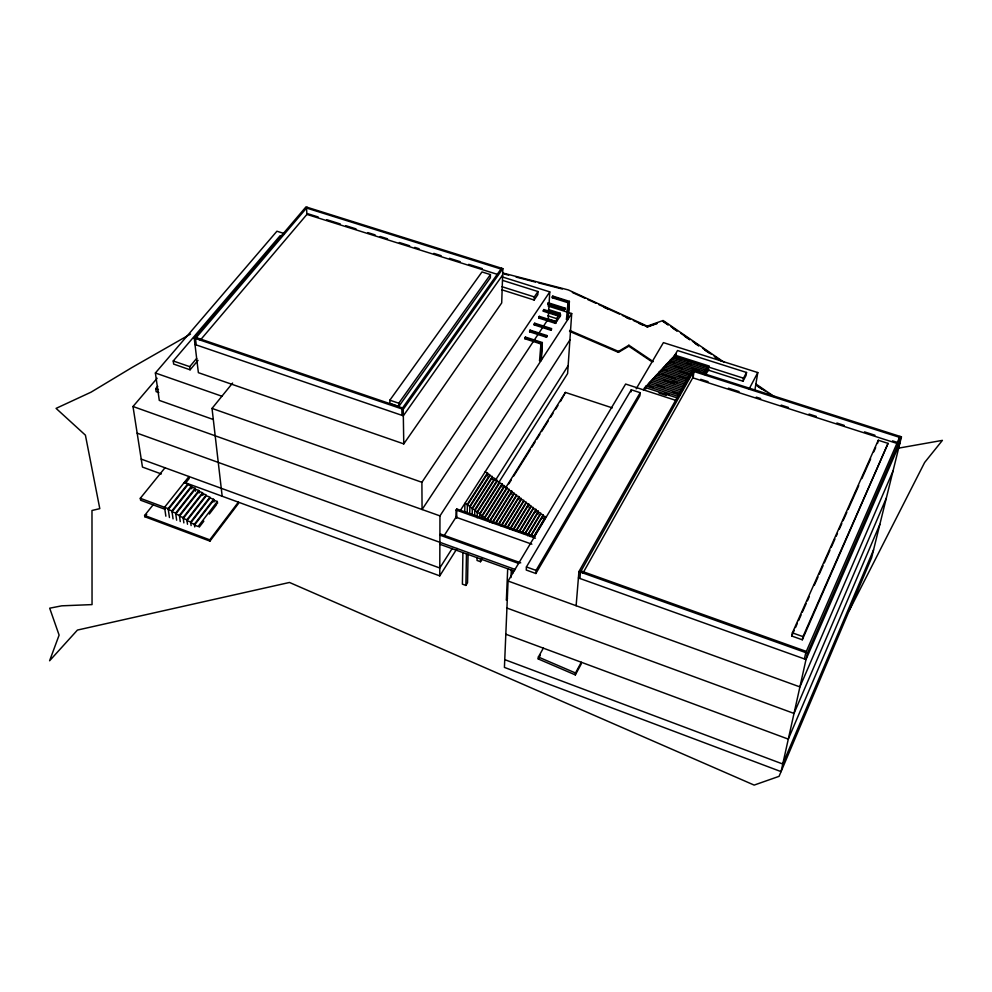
<?xml version="1.0" encoding="UTF-8"?>
<svg xmlns="http://www.w3.org/2000/svg" width="992" height="992" viewBox="0 0 992 992"><rect width="100%" height="100%" fill="white"/><g stroke="black" fill="none" stroke-linecap="round" stroke-linejoin="round"><path stroke-width="1.49" d="M184.5 482.447L439.766 575.868L439.964 515.89L571.702 313.534L548.08 306.032M534.663 536.573L456.766 508.983L456.097 510.012L456.01 517.204L531.873 544.186M456.642 518.134L456.766 508.983M462.904 552.581L462.396 584.139L465.893 585.416L467.53 582.763L468.075 554.206M464.752 512.38L464.913 503.353L467.393 504.234L467.232 513.248M465.893 585.416L466.463 553.871M469.7 514.476L469.861 506.094L489.912 474.709L487.456 473.866L467.381 505.213L469.861 506.094M472.18 515.356L472.328 507.954L492.342 476.544L489.887 475.689L469.848 507.073L472.328 507.954M474.66 515.828L474.796 509.801L494.772 478.367L492.317 477.524L472.316 508.921L474.796 509.801M477.127 517.787L477.264 511.661L497.19 480.202L494.735 479.347L474.784 510.781L477.264 511.661M477.115 557.442L477.04 560.455L480.5 561.708L482.112 559.104M479.62 517.96L479.731 513.509L499.621 482.025L497.166 481.182L477.239 512.628L479.731 513.509M480.5 561.708L480.587 558.694M482.124 518.382L482.199 515.369L502.039 483.86L499.584 483.005L479.706 514.488L482.199 515.369M490.432 274.598L490.346 277.797L398.834 406.435L389.918 403.397L389.844 400.185L481.988 271.944L490.432 274.598L398.772 403.223L398.834 406.435M487.407 475.887L487.494 472.886L485.038 472.031M492.255 479.508L492.342 476.544M502.845 268.634L501.704 302.932L403.769 443.895L198.375 372.67L194.209 338.036L305.982 206.906L502.845 268.634L403.223 409.374L403.769 443.895M501.927 486.886L502.039 483.86M507.693 568.751L506.379 600.234L507.433 598.436M511.612 494.09L511.736 491.164L509.268 490.308L489.564 521.891M676.321 400.545L625.63 384.04L508.065 581.027L504.42 667.405L781.064 771.627L807.414 653.195L901.443 436.852L692.726 370.053L578.931 571.566L576.129 605.715M510.967 577.542L511.302 570.053M512.653 573.339L512.79 570.338M542.326 342.538L541.83 344.236L524.929 338.768L524.979 337.751L525.425 337.082L542.326 342.538L541.372 360.133M525.425 337.082L524.929 338.768M518.853 499.571L518.99 496.645L516.534 495.789L499.298 523.64M529.592 331.812L530.075 330.113L546.927 335.544L546.865 336.561L546.431 337.23L529.592 331.812L530.075 330.113M501.803 289.776L534.155 300.03L534.316 296.93L537.974 291.536L502.708 280.414M534.204 324.892L534.7 323.218L551.49 328.6L551.428 329.617L550.994 330.286L534.204 324.892L534.7 323.218M537.974 291.536L537.813 294.636L534.155 300.03M528.513 506.949L528.662 503.936L526.194 503.08L510.669 528.476M538.78 318.035L539.276 316.361L556.016 321.706L555.954 322.722L555.52 323.38L538.78 318.035L539.276 316.361M526.417 566.94L526.256 570.04L535.866 573.5L639.877 395.808L640.212 392.696L631.284 389.794L526.417 566.94L536.052 570.4L535.866 573.5M542.264 343.567L540.814 360.976L539.561 360.567L541 343.158L540.677 349.172M548.415 309.516L560.182 313.261L560.009 316.535L543.331 311.228L543.814 309.554L560.505 314.861L560.443 315.89L556.462 321.644L547.634 318.829M543.814 309.554L543.331 311.228M535.742 512.442L535.916 509.404L533.448 508.536L519.56 531.452M547.844 304.482L548.328 302.808L564.956 308.078L564.894 309.095L564.473 309.752L547.844 304.482L548.328 302.808M546.431 337.23L546.927 335.544M549.766 291.884L548.229 319.015L422.071 509.516L421.898 482.286L549.766 291.884L502.783 277.09M538.16 514.067L538.321 511.227L535.854 510.359L522.003 533.299M569.383 301.345L568.9 303.006L552.321 297.774L552.383 296.757L552.804 296.112L569.383 301.345L568.218 318.891M552.321 297.774L552.804 296.112M550.994 330.286L551.49 328.6M542.922 518.655L543.145 514.86L540.677 513.992L527.645 535.692M555.52 323.38L556.016 321.706M556.462 321.644L556.648 318.63L560.182 313.261M575.335 674.907L575.509 672.985L581.3 662.247L581.126 664.169L575.335 674.907L538.234 658.948L538.358 657.026L543.331 648.148M564.473 309.752L564.956 308.078M569.321 302.362L567.697 319.697L566.457 319.3L568.069 301.965M567.374 312.492L567.87 304.978M612.287 407.886L565.403 392.423L560.406 401.524M571.702 313.534L567.61 373.55L498.331 483.191M579.911 578.472L580.444 572.099L694.102 370.5L693.259 376.898L582.936 573.103M569.544 331.353L618.438 352.358L618.524 351.404L628.891 345.241L653.269 361.634M618.438 352.358L628.804 346.183L628.891 345.241M631.073 391.865L631.284 389.794M724.148 362.278L663.09 320.49L647.23 326.145L647.119 327.087L657.212 323.491M645.78 389.062L646.114 385.987L677.524 396.192M658.576 375.162L658.911 372.26L686.724 381.213M666.041 367.102L666.376 364.25L692.466 372.608M669.712 363.097L670.046 360.319L704.667 371.38L704.283 374.17M675.837 355.83L676.085 353.846L674.758 356.128M705.176 374.778L705.82 370.053L671.262 359.017L669.922 361.311L674.25 362.7M671.138 360.009L672.477 357.715L706.986 368.726L706.292 373.686L708.871 369.061M707.581 371.38L708.139 367.4L673.68 356.413L672.353 358.707M707.73 369.942L743.008 381.201L743.492 378.188L746.542 372.471L677.524 350.536L674.287 356.128L743.492 378.188M746.542 372.471L746.058 375.484L743.008 381.201M754.887 390.141L757.789 372.558L663.412 342.624L636.182 388.802M791.715 636.008L792.372 632.859L878.28 440.25L888.051 443.387L802.305 639.778L791.715 636.008L794.22 630.391M802.305 639.778L802.987 636.628L888.051 443.387M804.413 658.924L805.802 652.624L899.98 436.381M877.536 443.436L878.28 440.25M898.616 441.18L899.558 437.348L693.594 371.405L692.738 377.803L897.983 443.734M901.443 436.852L871.621 557.715L779.067 776.339L754.156 785.094L289.49 582.465L77.426 630.069L49.6 660.771L59.111 635.116L49.687 608.195L61.74 605.827L92.045 604.599L91.983 510.483L99.795 508.648L85.411 435.166L56.073 408.382L91.028 392.175L131.713 367.672L190.501 334.081M873.555 549.89L782.762 764.014L504.742 659.63M879.854 524.371L788.293 739.127L505.821 634.223M886.327 498.108L794.009 713.434L506.924 608.034M892.998 471.076L799.912 686.91L508.065 581.027M899.868 443.226L806.012 659.494L578.41 577.939M795.472 627.576L797.345 623.36M798.597 620.546L801.102 614.928M802.354 612.114L806.124 603.682M807.376 600.867L809.249 596.651M814.258 585.404L818.016 576.972M819.28 574.157L823.038 565.725M824.29 562.91L829.92 550.262M831.172 547.46L834.942 539.016M836.194 536.213L837.446 533.398M839.319 529.182L841.824 523.553M843.076 520.75L846.846 512.318M848.098 509.504L858.737 485.609M861.874 478.578L870.641 458.899M873.778 451.868L875.663 447.652M849.226 610.638L924.631 462.483L942.4 440.374L898.343 448.186M749.158 388.901L757.789 372.558M703.365 373.711L704.667 371.38M704.531 372.372L705.82 370.053M705.684 371.045L706.986 368.726M706.85 369.718L708.139 367.4M707.99 368.404L709.28 366.085L674.882 355.124L673.556 357.418M538.234 658.948L540.367 655.142M665.024 366.581L666.376 364.25M666.252 365.254L667.604 362.936L692.205 370.81M667.48 363.94L668.831 361.621L703.502 372.719M668.707 362.626L670.046 360.319M653.74 378.708L655.117 376.328L684.53 385.826M655.005 377.332L656.394 374.964L685.757 384.437M656.27 375.98L657.659 373.612L685.509 382.59M657.535 374.616L658.911 372.26M658.8 373.265L660.164 370.909L687.927 379.849M660.052 371.913L661.416 369.57L689.13 378.485M661.304 370.574L662.668 368.23L690.333 377.121M663.784 367.908L665.148 365.577L691.275 373.959M643.386 389.819L644.8 387.388L677.71 398.09M644.701 388.418L646.114 385.987M647.305 385.615L648.706 383.21L680.028 393.353M648.594 384.226L649.996 381.821L681.268 391.952M649.884 382.838L651.285 380.432L682.496 390.538M651.174 381.449L652.575 379.068L682.31 388.678M652.463 380.072L653.852 377.692L683.314 387.215M536.052 570.4L640.212 392.696M530.137 536.573L543.145 514.86M530.856 536.25L543.095 515.815L545.563 516.683L533.349 537.131M534.056 536.808L545.501 517.638M527.694 534.738L540.739 513.038L538.272 512.182L525.214 533.857M524.495 534.18L538.321 511.227M522.04 532.344L535.916 509.404M516.386 529.939L531.08 505.759L528.612 504.891L513.112 530.323M516.336 530.894L531.03 506.714L533.498 507.582L518.828 531.774M513.162 529.368L528.662 503.936M509.925 528.786L526.244 502.113L523.776 501.258L507.445 527.905M504.99 526.058L521.37 499.435L523.826 500.29L507.482 526.95M501.01 525.785L518.99 496.645M501.754 525.487L518.952 497.612L521.408 498.468L504.246 526.368M498.554 523.937L516.572 494.822L514.116 493.954L496.062 523.057M495.306 523.354L514.154 492.987L511.686 492.131L492.813 522.474M492.057 522.772L511.736 491.164M508.859 483.823L511.314 479.892M513.769 475.974L530.137 449.847M531.774 447.243L535.048 442.01M536.684 439.406L539.946 434.174M541.582 431.57L548.13 421.116M550.585 417.198L553.04 413.28M555.495 409.361L557.95 405.443M505.635 487.791L565.403 392.423M439.766 575.868L457.089 548.452M452.216 548.415L439.791 567.994L141.224 459.11M495.281 480.525L568.156 365.651M443.87 536.102L456.667 516.175M459.879 511.19L569.904 339.934M467.393 504.234L487.494 472.886M539.561 360.567L540.107 359.724M566.457 319.3L566.978 318.494M560.505 314.861L560.071 315.518L543.38 310.211M502.634 275.02L403.322 415.809L194.978 344.497M501.58 268.224L401.872 408.915L401.971 415.35M209.944 541.111L209.783 539.846L238.365 502.163L238.502 503.428L209.944 541.111L144.807 516.733L144.596 515.468L153.165 504.779M217.335 501.506L198.115 526.479L194.482 525.128L213.739 500.179L217.335 501.506L217.558 503.328M199.268 527.112L203.844 521.172M209.324 514.03L216.64 504.519M194.37 524.247L213.64 499.298L210.044 497.984L190.737 522.896L194.37 524.247L194.73 526.95M190.625 522.015L209.932 497.104L206.336 495.777L186.992 520.664L190.625 522.015L191.109 525.599M186.88 519.783L206.237 494.896L202.641 493.582L183.247 518.444L186.88 519.783L187.488 524.247M183.136 517.551L202.529 492.702L198.946 491.387L179.515 516.212L183.136 517.551L183.867 522.908M179.391 515.332L198.834 490.507L195.25 489.192L175.77 513.98L179.391 515.332L180.259 521.556M175.646 513.1L195.126 488.3L191.555 486.998L172.025 511.76L175.646 513.1L176.65 520.217M171.901 510.868L191.431 486.105L187.848 484.803L168.28 509.528L171.901 510.868L173.054 518.866M169.458 517.526L168.156 508.648L187.736 483.91L184.152 482.608M185.479 483.178L189.236 478.442L188.988 476.52L164.548 507.296L165.862 516.187M144.807 516.733L146.704 514.352M222.171 496.236L212.028 408.419L232.599 383.048M164.833 509.218L140.591 500.204L140.294 498.294L165.007 467.778M280.141 235.662L173.24 360.964L173.65 364.089L190.104 369.805L189.72 366.668L196.652 358.422M190.104 369.805L198.028 360.381M158.869 392.609L156.166 391.654L155.732 388.616L157.74 386.26M200.223 340.231L307.557 213.652L318.172 216.988M307.173 207.278L195.474 338.47L196.242 344.918M161.312 473.965L142.464 467.071L133.002 406.509L157.133 378.25M213.243 419.492L159.29 400.396L155.384 372.992L276.929 231.223L284.196 233.542M657.25 323.181L647.156 326.777L633.318 320.428M502.684 272.974L568.292 289.924L647.23 326.145M504.147 273.978L508.623 275.144M516.076 277.066L535.457 282.075M538.433 282.844L562.29 289.019M500.997 269.043L306.528 208.035L306.912 214.408L497.848 274.511M326.641 219.654L340.306 223.956M345.737 225.655L356.004 228.892M367.759 232.587L375.1 234.893M380.147 236.493L387.525 238.812M399.33 242.519L409.659 245.768M414.743 247.368L419.145 248.756M433.826 253.369L441.167 255.688M449.512 258.304L460.251 261.69M468.695 264.343L482.273 268.609M552.383 296.757L568.962 301.99M552.742 297.129L559.649 299.311M567.548 302.771L568.788 303.168M501.902 286.676L534.316 296.93M547.894 303.453L564.535 308.723M555.198 306.032L564.894 309.095M545.154 311.017L559.054 315.444M547.795 315.816L556.648 318.63M676.432 358.323L680.735 359.699M686.724 363.295L691.04 364.672M538.842 317.018L555.582 322.363M540.615 317.824L544.794 319.164M553.164 321.83L555.954 322.722M691.548 368.23L698.765 370.537M674.721 366.259L681.95 368.565M534.254 323.876L551.044 329.257M536.04 324.682L550.027 329.17M679.532 371.231L689.688 374.492M690.085 375.298L663.908 366.904L662.544 369.235L666.909 370.648M700.736 379.304L708.102 381.672M728.426 388.194L739.09 391.617M756.264 397.122L760.666 398.536M781.175 405.12L788.504 407.476M809.026 414.061L816.342 416.417M836.864 423.001L844.192 425.357M864.466 431.867L874.956 435.228M892.49 440.857L896.942 442.283M678.801 376.204L686.092 378.547M529.641 330.782L546.48 336.214M538.445 333.858L546.865 336.561M661.726 374.207L674.882 378.448M672.415 381.188L676.817 382.602M663.822 380.184L674.114 383.507M524.979 337.751L541.88 343.22M526.789 338.557L531.005 339.921M536.635 341.744L540.863 343.108M540.442 344.001L541.719 344.41M656.989 385.132L664.094 387.438M672.787 392.063L677.052 393.452M647.416 384.598L680.202 395.238M648.731 386.074L652.996 387.463M664.553 393.043L668.831 394.432M658.986 393.068L666.14 395.386M389.844 400.185L398.772 403.223M196.218 337.59L402.541 407.96M194.209 338.036L403.223 409.374M173.24 360.964L189.72 366.668M155.384 372.992L221.91 396.23M155.732 388.616L158.435 389.558M212.028 408.419L421.898 482.286M456.097 510.012L535.469 538.148M792.372 632.859L802.987 636.628M133.002 406.509L439.964 515.89M581.076 570.983L806.322 651.422M578.931 571.566L807.414 653.195M520.738 562.861L440.584 534.068L439.902 535.134L518.642 563.431M137.169 433.169L515.394 569.544M439.865 544.273L513.844 570.97M140.294 498.294L168.156 508.648M144.596 515.468L209.783 539.846M569.606 330.41L618.524 351.404M538.358 657.026L575.509 672.985M572.396 292.466L584.858 298.183M587.636 299.46L595.932 303.267M598.709 304.532L619.467 314.067M622.244 315.344L630.54 319.151M604.215 307.396L608.369 309.306M626.361 317.564L629.126 318.829M638.823 323.28L642.977 325.19M628.804 346.183L651.88 361.708M755.941 384.04L775.025 397.11M663.016 321.123L668.124 324.62M670.679 326.368L677.065 330.745M680.896 333.362L689.837 339.487M692.391 341.236L698.777 345.6M702.609 348.229L711.549 354.355M714.104 356.103L721.767 361.348M757.541 385.826L765.204 391.084M767.758 392.832L771.59 395.448M662.978 321.433L668.062 324.917M673.146 328.402L676.966 331.006M684.592 336.238L689.676 339.71M694.76 343.195L698.579 345.811M704.94 350.164L708.747 352.78M715.108 357.132L717.65 358.868M757.057 385.863L762.141 389.335M767.225 392.82L771.044 395.436M191.431 486.105L191.778 488.783M195.126 488.3L195.498 491.152M198.834 490.507L199.144 492.999M202.529 492.702L202.864 495.38M213.64 499.298L213.962 502.002M506.887 487.518L487.134 519.076L484.642 518.184L504.432 486.663L506.887 487.518M506.85 488.486L487.097 520.044L489.589 520.924L509.305 489.341L506.85 488.486M504.469 485.683L484.666 517.216L482.174 516.336L502.002 484.828L504.469 485.683"/></g></svg>
